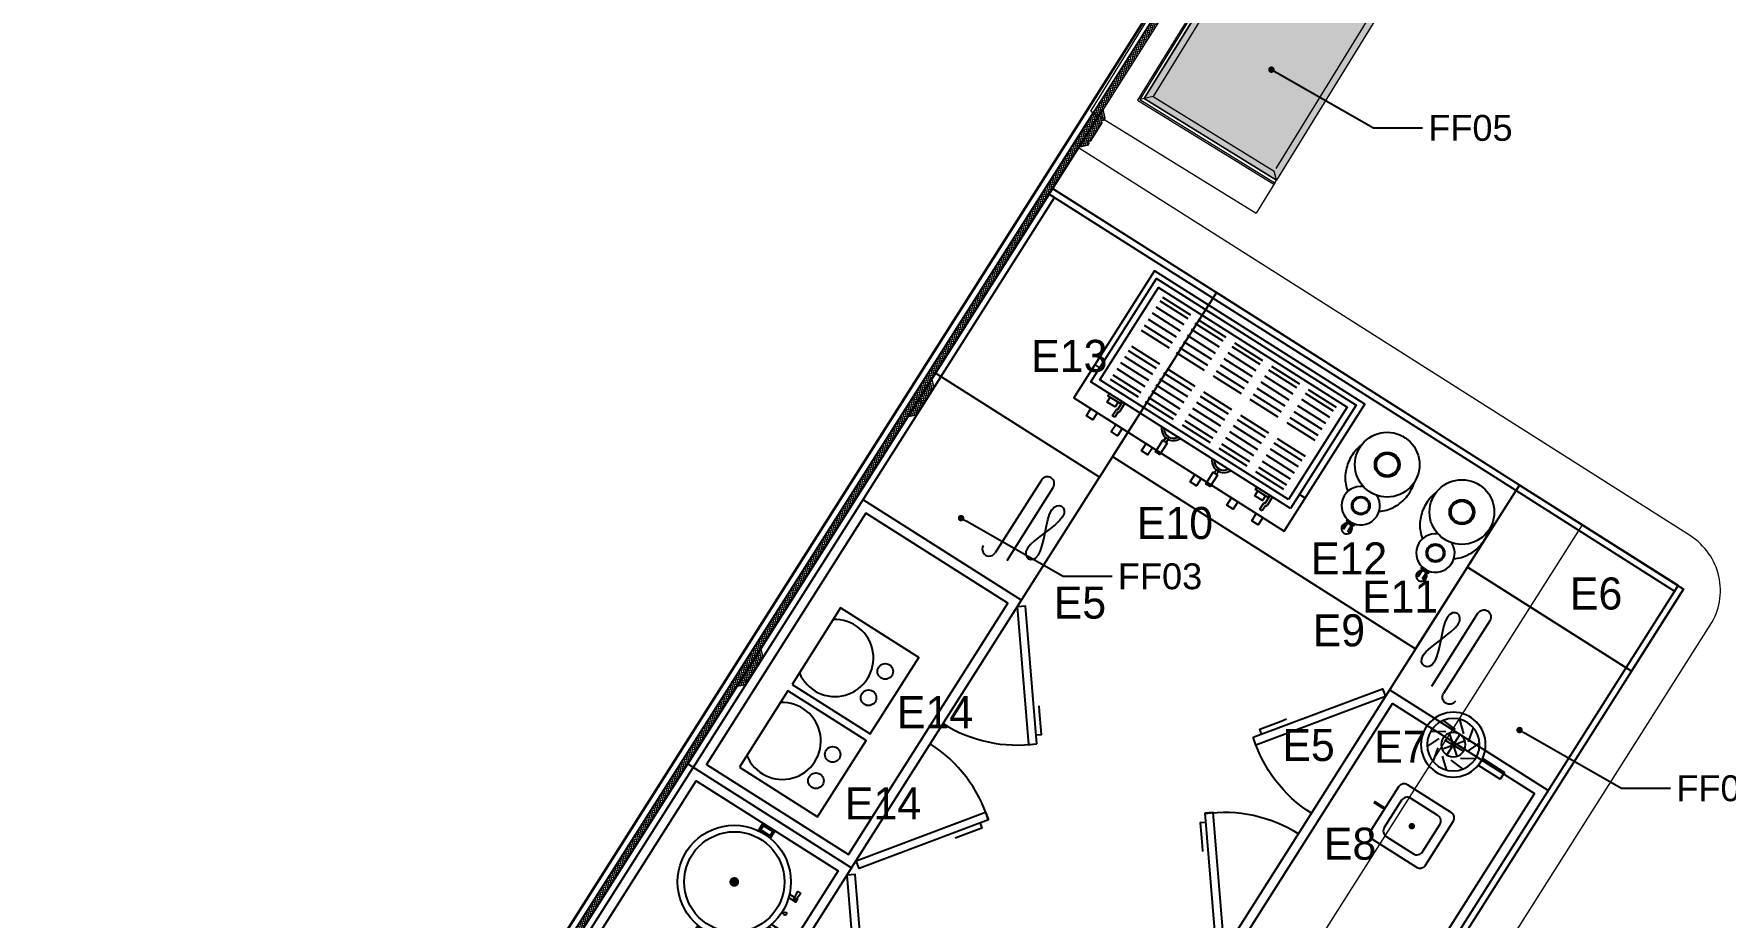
# Model space of a CAD drawing. Header units: centimetres. Extents: x 10243 to 22741, y 2279 to 4414.
# Drawn here: x 12296 to 12819, y 3631 to 3904 of the extents above; entities that cross this region are included whole.
import ezdxf
from ezdxf import colors
from ezdxf.entities.mleader import LeaderData, LeaderLine
from ezdxf.math import Vec2, Vec3

# ---------------------------------------------------------------- set-up
doc = ezdxf.new("R2010")
doc.units = ezdxf.units.CM
doc.header["$MEASUREMENT"] = 0
doc.layers.add('0D', color=1, linetype='Continuous')
doc.layers.add('MUTFAKEKİPMAN', color=1, linetype='Continuous')
for name, color, linetype, lineweight in [('xxx_Auto_Duvar_Duvar Plan Kesit', 7, 'Continuous', 30), ('xxx_Auto_Kaplama_Ahşap', 34, 'Continuous', 13), ('xxx_Auto_Kaplama_Ahşap Tarama', 16, 'Continuous', 5), ('xxx_Auto_Kaplama_Mermer', 33, 'Continuous', 13), ('xxx_Auto_Merdiven_Merdiven', 163, 'Continuous', 15), ('xxx_Auto_Olcu_Ic', 33, 'Continuous', 15), ('xxx_Auto_Yardimci_Isaret Genel', 51, 'Continuous', 9)]:
    doc.layers.add(name, color=color, linetype=linetype, lineweight=lineweight)
doc.layers.add('xxx_Auto_Kaplama_Mermer Tarama', color=7, linetype='Continuous', lineweight=5, true_color=0x878787)
doc.layers.add('xxx_Auto_Tefris_Tefris', color=7, linetype='Continuous', lineweight=15, true_color=0x666666)
doc.styles.add('AUTOBAN', font='')
doc.styles.add('TAKSİM', font='GOTHIC.TTF', dxfattribs={"height": 20})
doc.styles.get('AUTOBAN').set_extended_font_data('Helvetica Normal Tr')

# ---------------------------------------------------------------- blocks, each defined once
blk = doc.blocks.new('A$C78D04F6B')
at = {"layer": 'MUTFAKEKİPMAN'}
for p, q in [((2, 143), (2, 0)), ((45.32, 132.67), (45.32, 106)), ((49.66, 106), (49.66, 132.67)), ((52.97, 126.56), (53.14, 127.7)), ((53.14, 125.1), (52.97, 126.56)), ((53.14, 127.7), (53.6, 128.52)), ((53.6, 128.52), (54.24, 129.01)), ((54.24, 129.01), (54.97, 129.17)), ((54.97, 129.17), (55.71, 129.01)), ((55.71, 129.01), (56.35, 128.52)), ((56.35, 128.52), (56.8, 127.7)), ((56.8, 127.7), (56.97, 126.56)), ((56.97, 126.56), (56.8, 125.1)), ((53.6, 123.4), (53.14, 125.1)), ((54.24, 121.54), (53.6, 123.4)), ((54.97, 119.59), (54.24, 121.54)), ((55.71, 121.54), (54.97, 119.59)), ((56.35, 123.4), (55.71, 121.54)), ((56.8, 125.1), (56.35, 123.4)), ((53.6, 115.78), (53.14, 114.07)), ((54.24, 117.64), (53.6, 115.78)), ((54.97, 119.59), (54.24, 117.64)), ((55.71, 117.64), (54.97, 119.59)), ((56.35, 115.78), (55.71, 117.64)), ((56.8, 114.07), (56.35, 115.78)), ((53.14, 114.07), (52.97, 112.62)), ((52.97, 112.62), (53.14, 111.47)), ((53.14, 111.47), (53.6, 110.66)), ((53.6, 110.66), (54.24, 110.17)), ((54.24, 110.17), (54.97, 110)), ((54.97, 110), (55.71, 110.17)), ((55.71, 110.17), (56.35, 110.66)), ((56.35, 110.66), (56.8, 111.47)), ((56.97, 112.62), (56.8, 114.07)), ((56.8, 111.47), (56.97, 112.62))]:
    blk.add_line(p, q, dxfattribs=at)
for points in [[(60, 143), (0, 143), (0, 0), (60, 0)], [(5, 95), (5, 3), (57, 3), (57, 95)], [(87.82, 63.04), (62.05, 97.15), (60, 95.6), (85.77, 61.49)], [(87.82, 35.2), (62.05, 1.09), (60, 2.64), (85.77, 36.75)]]:
    blk.add_lwpolyline(points, close=True, dxfattribs=at)
for points in [[(2, 98), (60, 98)], [(86.12, 65.28), (87.44, 66.28), (83.18, 71.91), (82.09, 73.36)], [(86.12, 32.96), (87.44, 31.96), (83.18, 26.33), (82.09, 24.89)]]:
    blk.add_lwpolyline(points, dxfattribs=at)
for centre, radius, start, end in [((47.49, 132.67), 2.17, 0, 180), ((43.15, 106), 2.17, 180, 0), ((60, 95.6), 42.75, 270, 310.5092), ((60, 2.64), 42.75, 49.4908, 90)]:
    blk.add_arc(centre, radius, start, end, dxfattribs=at)
blk = doc.blocks.new('kasa')
at = {"layer": 'xxx_Auto_Kaplama_Mermer Tarama'}
h = blk.add_hatch(dxfattribs=at)
h.set_pattern_fill('AR-CONC', color=256, scale=0.5)
h.set_pattern_definition([(50, (-66709.7126, -23851.3162), (3.58630091, -0.31376067), [0.375, -4.125]), (355, (-66709.7126, -23851.3162), (-0.69375667, 3.76096067), [0.3, -3.3]), (100.4514445, (-66709.4138, -23851.3424), (2.89254423, 3.44719995), [0.31870096, -3.50571056]), (46.1842, (-66709.7126, -23850.3162), (5.33620665, -0.8275964), [0.5625, -6.1875]), (96.6356355, (-66709.268, -23850.385), (4.67330973, 4.870593), [0.4780517, -5.2585688]), (351.184164, (-66709.7126, -23850.316), (4.67330973, 4.870593), [0.45, -4.95]), (21, (-66709.2126, -23850.5662), (2.98453526, -2.01309445), [0.375, -4.125]), (326, (-66709.2126, -23850.5662), (1.21657666, 3.62575023), [0.3, -3.3]), (71.451445, (-66708.964, -23850.734), (4.20111188, 1.61265576), [0.31870095, -3.50571056]), (37.5, (-66709.7126, -23851.3162), (0.060799277, 1.66446927), [0, -3.26, 0, -3.35, 0, -3.3125]), (7.5, (-66709.7126, -23851.3162), (1.315347687, 1.97205856), [0, -1.91, 0, -3.185, 0, -1.2625]), (327.5, (-66710.8276, -23851.3162), (2.66911218, -0.112774359), [0, -1.25, 0, -3.9, 0, -5.175]), (317.5, (-66711.3276, -23851.3162), (2.91593085, 0.50052491), [0, -1.625, 0, -2.59, 0, -3.675])])
h.paths.add_polyline_path([(1693.58, 2606.79), (1629.58, 2606.79), (1629.58, 2654.79), (1693.58, 2654.79)])
at = {"layer": 'xxx_Auto_Kaplama_Ahşap'}
for p, q in [((1617.58, 2666.79, 0), (1617.58, 2606.79, 0)), ((1617.58, 2666.79, 0), (1705.58, 2666.79, 0)), ((1705.58, 2666.79, 0), (1705.58, 2606.79, 0)), ((1628.58, 2606.79, 0), (1617.58, 2606.79, 0)), ((1705.58, 2606.79, 0), (1694.58, 2606.79, -2.74))]:
    blk.add_line(p, q, dxfattribs=at)
at = {"layer": 'xxx_Auto_Kaplama_Ahşap', "elevation": 0}
blk.add_lwpolyline([(1695.08, 2606.79), (1695.08, 2656.29), (1628.08, 2656.29), (1628.08, 2606.79)], dxfattribs=at)
at = {"layer": 'xxx_Auto_Kaplama_Mermer'}
for p, q in [((1628.58, 2655.79, 0), (1628.58, 2606.79, 0)), ((1694.58, 2655.79, -2.74), (1628.58, 2655.79, 0)), ((1629.58, 2654.79, 0), (1629.58, 2606.79, 0)), ((1693.58, 2654.79, -2.74), (1629.58, 2654.79, 0)), ((1631.58, 2652.79, 0), (1631.58, 2608.79, 0)), ((1691.58, 2652.79, -2.74), (1631.58, 2652.79, 0)), ((1691.58, 2652.79, -2.74), (1694.58, 2655.79, -2.74)), ((1691.58, 2652.79, -2.74), (1691.58, 2608.79, -2.74)), ((1693.58, 2654.79, -2.74), (1693.58, 2606.79, -2.74)), ((1694.58, 2655.79, -2.74), (1694.58, 2606.79, -2.74)), ((1629.58, 2606.79, 0), (1631.58, 2608.79, 0)), ((1692.58, 2606.79, -2.74), (1630.58, 2606.79, 0)), ((1693.58, 2606.79, -2.74), (1691.58, 2608.79, -2.74))]:
    blk.add_line(p, q, dxfattribs=at)
for points, elevation in [([(1631.58, 2652.79), (1629.58, 2654.79), (1628.58, 2655.79)], 0), ([(1628.58, 2606.79), (1629.58, 2606.79)], 0), ([(1694.58, 2606.79), (1693.58, 2606.79)], -2.74)]:
    blk.add_lwpolyline(points, dxfattribs=dict(at, elevation=elevation))
at = {"layer": 'xxx_Auto_Kaplama_Mermer Tarama'}
blk.add_line((1632.58, 2608.79, 0), (1690.58, 2608.79, -2.74), dxfattribs=at)
at = {"layer": 'xxx_Auto_Kaplama_Mermer Tarama', "elevation": -2.74}
blk.add_lwpolyline([(1693.58, 2606.79), (1629.58, 2606.79), (1629.58, 2654.79), (1693.58, 2654.79)], close=True, dxfattribs=at)
blk = doc.blocks.new('merdiven')
at = {"layer": 'xxx_Auto_Merdiven_Merdiven', "lineweight": 30}
for points in [[(140082.1, -309912.5), (140765.6, -308835.1), (142699.3, -310061.8), (141522.8, -311916.4)], [(140145, -310000), (140796.5, -308973.1), (142561.3, -310092.7), (141459.9, -311828.9)], [(140266.2, -309809.1), (141059.9, -310312.6)], [(139051.4, -311537.2), (140053.3, -309958)], [(141493.9, -311961.9), (140053.3, -309958)], [(141522.8, -311916.4), (140082.1, -309912.5)], [(139135.8, -311590.8), (140116.2, -310045.5)], [(140229.4, -310117.3), (140909.9, -310549.1)], [(140736.4, -310822.6), (141086.7, -310270.4)], [(141086.7, -310270.4), (141264, -310382.9)], [(139966.2, -310281.9), (140554.5, -310655.1)], [(140799.3, -310910.1), (141171.1, -310324)], [(140805.6, -310918.8), (141179.6, -310329.3)], [(140868.5, -311006.3), (141264, -310382.9)], [(141237.2, -310425.1), (142031, -310928.7)], [(139816.2, -310518.4), (140609.9, -311021.9)], [(141087.2, -310661.6), (141881, -311165.1)], [(140667.7, -310727), (140759.9, -310785.5)], [(139666.2, -310754.8), (140459.9, -311258.4)], [(139929.6, -312094.3), (140707.5, -310868.1)], [(140937.3, -310898), (141731, -311401.5)], [(140014, -312147.9), (140770.4, -310955.6)], [(139516.2, -310991.2), (140309.9, -311494.8)], [(140022.5, -312153.3), (140776.7, -310964.3)], [(140106.9, -312206.8), (140839.6, -311051.8)], [(140787.3, -311134.4), (140992.7, -311264.8)], [(139366.2, -311227.7), (140159.9, -311731.2)], [(140637.3, -311370.9), (141431, -311874.4)], [(141105.9, -311336.6), (141581, -311638)], [(139216.2, -311464.1), (140009.9, -311967.7)], [(139135.8, -311590.8), (139051.4, -311537.2)], [(140487.3, -311607.3), (141281, -312110.8)], [(140337.3, -311843.7), (141131, -312347.3)], [(141431, -311874.4), (140900.7, -312710.4)], [(141493.9, -311961.9), (140985.1, -312763.9), (140900.7, -312710.4)], [(140014, -312147.9), (139929.6, -312094.3)], [(140187.3, -312080.2), (140981, -312583.7)], [(140022.5, -312153.3), (140106.9, -312206.8)]]:
    blk.add_lwpolyline(points, dxfattribs=at)
at = {"layer": 'xxx_Auto_Merdiven_Merdiven'}
for points in [[(140266.2, -309809.1), (140796.5, -308973.1)], [(139613.1, -311715.9), (140928.2, -309642.9)], [(140928.2, -309642.9), (141899.3, -310258.9)], [(140683.1, -312175.9), (141899.3, -310258.9)], [(139644.9, -311489.6), (139533.4, -311665.3)], [(139804.3, -311590.7), (139692.8, -311766.4)], [(140583.4, -312332.1), (140527.6, -312077.2), (140682.7, -312175.6)], [(140583.4, -312332.1), (140837.8, -312274), (140682.7, -312175.6)]]:
    blk.add_lwpolyline(points, dxfattribs=at)
at = {"layer": 'xxx_Auto_Merdiven_Merdiven', "char_height": 80, "width": 246.854, "attachment_point": 1, "rotation": 325.9365, "style": 'AUTOBAN'}
for s, insert in [('8', (140439.6, -309677.6)), ('7', (140289.6, -309914.1)), ('6', (140139.7, -310150.5)), ('5', (139989.7, -310386.9)), ('4', (139839.7, -310623.4)), ('3', (139689.7, -310859.8)), ('9', (141842.5, -310888.8)), ('2', (139539.7, -311096.2)), ('10', (141692.5, -311125.2)), ('1', (139389.7, -311332.7)), ('11', (141542.5, -311361.6)), ('12', (141392.5, -311598.1)), ('13', (141242.5, -311834.5)), ('14', (141092.5, -312070.9)), ('15', (140942.5, -312307.4)), ('16', (140792.5, -312543.8))]:
    blk.add_mtext(s, dxfattribs=dict(at, insert=insert))
blk = doc.blocks.new('_Dot')
at = {"color": 0, "linetype": 'ByBlock', "lineweight": -2}
blk.add_line((-0.5, 0), (-1, 0), dxfattribs=at)
at = {"color": 0, "linetype": 'ByBlock', "const_width": 0.5}
blk.add_lwpolyline([(-0.25, 0, 1), (0.25, 0, 1)], format="xyb", close=True, dxfattribs=at)
blk = doc.blocks.new('A$C0D0247C1')
at = {"layer": 'MUTFAKEKİPMAN'}
for points in [[(2, 0), (18, 0, 0.414214), (20, 2), (20, 18, 0.414214), (18, 20), (2, 20, 0.414214), (0, 18), (0, 2, 0.414214)], [(5, 3), (15, 3, 0.414214), (17, 5), (17, 15, 0.414214), (15, 17), (5, 17, 0.414214), (3, 15), (3, 5, 0.414214)]]:
    blk.add_lwpolyline(points, format="xyb", close=True, dxfattribs=at)
at = {"layer": 'MUTFAKEKİPMAN', "const_width": 1}
blk.add_lwpolyline([(9.53, 10.08, 1), (10.53, 10.08, 1)], format="xyb", close=True, dxfattribs=at)
blk.add_lwpolyline([(20, 10), (23.95, 10)], dxfattribs=at)
blk = doc.blocks.new('A$C4AF1199D')
at = {"layer": 'MUTFAKEKİPMAN'}
for points in [[(5.4, 24.63), (5.79, 20.04)], [(7.66, 20.97), (12.41, 15.17)], [(10.19, 26.12), (7.81, 22.18)], [(10.18, 21.16), (10, 14.25)], [(14.95, 24.51), (10.7, 22.72)], [(17.85, 20.42), (13.36, 21.46)], [(2.4, 20.6), (5.42, 17.12)], [(6.25, 18), (13.75, 18)], [(12.59, 19.94), (7.13, 15.7)], [(14.79, 11.37), (14.4, 15.96)], [(17.79, 15.4), (14.77, 18.88)], [(2.34, 15.58), (6.83, 14.54)], [(5.24, 11.49), (9.49, 13.28)], [(10, 9.88), (12.38, 13.82)]]:
    blk.add_lwpolyline(points, dxfattribs=at)
blk.add_lwpolyline([(8.75, 0), (11.25, 0), (11.25, 8), (8.75, 8)], close=True, dxfattribs=at)
for radius in [10, 8.12, 3.75]:
    blk.add_circle((10, 18), radius, dxfattribs=at)
blk = doc.blocks.new('A$C199769C9')
at = {"layer": 'MUTFAKEKİPMAN'}
for points in [[(2.48, 17.25), (0, 17.25), (0, 21.67), (2.48, 21.67)], [(1.98, 17.75), (0.5, 17.75), (0.5, 21.17), (1.98, 21.17)], [(37.48, 17.25), (39.96, 17.25), (39.96, 21.67), (37.48, 21.67)], [(37.98, 17.75), (39.46, 17.75), (39.46, 21.17), (37.98, 21.17)], [(11.95, 0.2), (14.61, 0.41), (14.61, 1.04), (11.95, 1.25)], [(28.01, 0.2), (25.35, 0.41), (25.35, 1.04), (28.01, 1.25)]]:
    blk.add_lwpolyline(points, close=True, dxfattribs=at)
at = {"layer": 'MUTFAKEKİPMAN', "const_width": 1.5}
blk.add_lwpolyline([(19.23, 19.46, 1), (20.73, 19.46, 1)], format="xyb", close=True, dxfattribs=at)
at = {"layer": 'MUTFAKEKİPMAN'}
for points in [[(13.88, 3.06), (13.88, 1.09)], [(13.88, 0), (14.97, 0), (14.97, 2.69)], [(13.88, 0.35), (13.88, 0)], [(20.03, 1.45), (20.03, 1.96)], [(25.96, 0), (24.87, 0), (24.87, 2.66)], [(25.96, 3.01), (25.96, 1.08)], [(25.96, 0.36), (25.96, 0)]]:
    blk.add_lwpolyline(points, dxfattribs=at)
for centre, radius in [((19.98, 19.46), 17.5), ((19.98, 19.46), 15.5), ((20.09, 0.98), 0.469)]:
    blk.add_circle(centre, radius, dxfattribs=at)
blk = doc.blocks.new('A$C4A4C32C4')
at = {"layer": '0D'}
for points in [[(11.83, 30.88), (11.83, 31.44), (9.08, 31.44), (9.08, 30.8)], [(9.74, 31.44), (9.74, 33.89), (9.46, 33.89), (9.46, 31.44)], [(11.43, 31.44), (11.43, 33.89), (11.15, 33.89), (11.15, 31.44)]]:
    blk.add_lwpolyline(points, dxfattribs=at)
for points in [[(4.86, 23.51, 0.054984), (3.11, 21.93, 0.093867), (0.82, 18.13, 0.088672), (0, 13.52, 0.067491), (0.48, 9.98, 0.093867)], [(20.44, 9.06, 0.085751), (21.21, 13.52, 0.088672), (20.38, 18.13, 0.093867), (18.1, 21.93, 0.054985), (16.35, 23.51, 0.109161)]]:
    blk.add_lwpolyline(points, format="xyb", dxfattribs=at)
for centre, radius in [((10.6, 25.06), 2.81), ((10.6, 25.06), 2.45), ((10.48, 10), 10), ((10.48, 10), 3.87), ((10.48, 10), 3.35)]:
    blk.add_circle(centre, radius, dxfattribs=at)
for centre, radius, start, end in [((10.46, 33.37), 1.65, 305.821, 232.7759), ((10.46, 33.37), 1.65, 244.2205, 294.5338), ((10.6, 25.06), 5.95, 294.679, 244.3839)]:
    blk.add_arc(centre, radius, start, end, dxfattribs=at)
blk = doc.blocks.new('A$C7E567B7C')
at = {"layer": '0D'}
for p, q in [((8.7, 39.48), (8.7, 42.62)), ((9.07, 44.79), (9.94, 44.79)), ((9.07, 43.01), (9.07, 44.79)), ((9.57, 42.25), (9.57, 39.48)), ((9.94, 44.79), (9.94, 42.64)), ((62.73, 39.48), (62.73, 42.62)), ((63.1, 44.79), (63.97, 44.79)), ((63.1, 43.01), (63.1, 44.79)), ((63.6, 42.25), (63.6, 39.48)), ((63.97, 44.79), (63.97, 42.64)), ((9.57, 39.48), (8.7, 39.48)), ((63.6, 39.48), (62.73, 39.48)), ((0, 34.37), (2.09, 34.37)), ((6.92, 35.65), (17.17, 35.65)), ((6.92, 34.04), (17.17, 34.04)), ((6.92, 31.82), (17.17, 31.82)), ((20.39, 35.65), (30.65, 35.65)), ((20.39, 34.04), (30.65, 34.04)), ((20.39, 31.82), (30.65, 31.82)), ((33.87, 35.65), (44.13, 35.65)), ((33.87, 34.04), (44.13, 34.04)), ((33.87, 31.82), (44.13, 31.82)), ((47.34, 35.65), (57.6, 35.65)), ((47.34, 34.04), (57.6, 34.04)), ((47.34, 31.82), (57.6, 31.82)), ((60.22, 35.65), (70.48, 35.65)), ((60.22, 34.04), (70.48, 34.04)), ((60.22, 31.82), (70.48, 31.82)), ((75.17, 34.37), (77, 34.37)), ((6.92, 29.59), (17.17, 29.59)), ((6.92, 27.37), (17.17, 27.37)), ((20.39, 29.59), (30.65, 29.59)), ((20.39, 27.37), (30.65, 27.37)), ((33.87, 29.59), (44.13, 29.59)), ((33.87, 27.37), (44.13, 27.37)), ((47.34, 29.59), (57.6, 29.59)), ((47.34, 27.37), (57.6, 27.37)), ((60.22, 29.59), (70.48, 29.59)), ((60.22, 27.37), (70.48, 27.37)), ((6.92, 25.15), (17.17, 25.15)), ((17.17, 23.42), (6.92, 23.42)), ((20.39, 25.15), (30.65, 25.15)), ((30.65, 23.42), (20.39, 23.42)), ((33.87, 25.15), (44.13, 25.15)), ((44.13, 23.42), (33.87, 23.42)), ((47.34, 25.15), (57.6, 25.15)), ((57.6, 23.42), (47.34, 23.42)), ((60.22, 25.15), (70.48, 25.15)), ((70.48, 23.42), (60.22, 23.42)), ((6.92, 17.74), (17.17, 17.74)), ((6.92, 15.89), (17.17, 15.89)), ((20.39, 17.74), (30.65, 17.74)), ((20.39, 15.89), (30.65, 15.89)), ((33.87, 17.74), (44.13, 17.74)), ((33.87, 15.89), (44.13, 15.89)), ((47.34, 17.74), (57.6, 17.74)), ((47.34, 15.89), (57.6, 15.89)), ((60.22, 17.74), (70.48, 17.74)), ((60.22, 15.89), (70.48, 15.89)), ((6.92, 13.66), (17.17, 13.66)), ((6.92, 11.44), (17.17, 11.44)), ((20.39, 13.66), (30.65, 13.66)), ((20.39, 11.44), (30.65, 11.44)), ((33.87, 13.66), (44.13, 13.66)), ((33.87, 11.44), (44.13, 11.44)), ((47.34, 13.66), (57.6, 13.66)), ((47.34, 11.44), (57.6, 11.44)), ((60.22, 13.66), (70.48, 13.66)), ((60.22, 11.44), (70.48, 11.44)), ((6.92, 9.22), (17.17, 9.22)), ((6.92, 6.99), (17.17, 6.99)), ((17.17, 5.51), (6.92, 5.51)), ((20.39, 9.22), (30.65, 9.22)), ((20.39, 6.99), (30.65, 6.99)), ((30.65, 5.51), (20.39, 5.51)), ((33.87, 9.22), (44.13, 9.22)), ((33.87, 6.99), (44.13, 6.99)), ((44.13, 5.51), (33.87, 5.51)), ((47.34, 9.22), (57.6, 9.22)), ((47.34, 6.99), (57.6, 6.99)), ((57.6, 5.51), (47.34, 5.51)), ((60.22, 9.22), (70.48, 9.22)), ((60.22, 6.99), (70.48, 6.99)), ((70.48, 5.51), (60.22, 5.51))]:
    blk.add_line(p, q, dxfattribs=at)
for points in [[(7.83, 46.5), (7.83, 49.15), (10.18, 49.15), (10.18, 46.5)], [(16.91, 46.5), (16.91, 49.15), (19.26, 49.15), (19.26, 46.5)], [(30.36, 46.5), (30.36, 49.15), (32.71, 49.15), (32.71, 46.5)], [(48.19, 46.5), (48.19, 49.15), (50.53, 49.15), (50.53, 46.5)], [(59.3, 46.5), (59.3, 49.15), (61.65, 49.15), (61.65, 46.5)], [(68.38, 46.5), (68.38, 49.15), (70.72, 49.15), (70.72, 46.5)], [(0, 46.5), (0, 0), (77, 0), (77, 46.5)], [(10.68, 40.34), (10.68, 42.07), (13.52, 42.07), (13.52, 40.34)], [(26.66, 42.85), (26.66, 47.05), (28.27, 47.05), (28.27, 42.85)], [(27.03, 41.62), (27.03, 42.85), (27.9, 42.85), (27.9, 41.62)], [(45.12, 42.85), (45.12, 47.05), (46.72, 47.05), (46.72, 42.85)], [(45.49, 41.62), (45.49, 42.85), (46.35, 42.85), (46.35, 41.62)], [(64.71, 40.34), (64.71, 42.07), (67.55, 42.07), (67.55, 40.34)], [(2.09, 39.5), (75.17, 39.5), (75.17, 1.69), (2.09, 1.69)], [(4.09, 37.5), (73.17, 37.5), (73.17, 3.69), (4.09, 3.69)], [(9.69, 39.48), (9.69, 40.34), (14.39, 40.34), (14.39, 39.48)], [(63.72, 39.48), (63.72, 40.34), (68.42, 40.34), (68.42, 39.48)]]:
    blk.add_lwpolyline(points, close=True, dxfattribs=at)
for centre, radius, start, end in [((8.9, 42.62), 0.2, 94.1945, 180), ((8.87, 43.01), 0.2, 274.1945, 0), ((9.77, 42.25), 0.2, 94.1942, 180), ((9.74, 42.64), 0.2, 274.1942, 0), ((62.93, 42.62), 0.2, 94.1945, 180), ((62.9, 43.01), 0.2, 274.1945, 0), ((63.8, 42.25), 0.2, 94.1942, 180), ((63.77, 42.64), 0.2, 274.1942, 0), ((27.4, 38.03), 3.7, 25.1444, 154.8556), ((27.4, 38.03), 2.96, 32.0817, 147.9183), ((45.86, 38.03), 3.7, 25.1444, 154.8556), ((45.86, 38.03), 2.96, 32.0817, 147.9183)]:
    blk.add_arc(centre, radius, start, end, dxfattribs=at)
blk = doc.blocks.new('A$C0C277A1D')
at = {"layer": 'MUTFAKEKİPMAN'}
blk.add_lwpolyline([(0, 0), (28.62, 0), (28.62, 27.98), (0, 27.98)], close=True, dxfattribs=at)
for centre in [(22.19, 18.81), (22.19, 9.17)]:
    blk.add_circle(centre, 2.41, dxfattribs=at)
blk.add_arc((6.86, 13.99), 11.89, 234.802, 125.198, dxfattribs=at)

msp = doc.modelspace()

# ---------------------------------------------------------------- hatches: boundary and pattern name
at = {"layer": 'xxx_Auto_Kaplama_Ahşap Tarama', "ltscale": 5}
h = msp.add_hatch(dxfattribs=at)
h.set_pattern_fill('ANSI37', color=256, scale=5, angle=327.6091)
h.set_pattern_definition([(12.609092, (18409.62204, -5035.6752), (-0.13643631, 0.609926334), []), (102.609092, (18409.62204, -5035.6752), (-0.609926334, -0.13643631), [])])
h.paths.add_polyline_path([(12299.95, 3369.77), (12676.67, 3963.59), (12679.44, 3964.21), (12301.64, 3368.69)])
at = {"layer": 'xxx_Auto_Kaplama_Ahşap Tarama', "linetype": 'Continuous'}
h = msp.add_hatch(dxfattribs=at)
h.set_pattern_fill('ANSI37', color=256, scale=0.2, angle=-32.3909)
h.set_pattern_definition([(12.6090917, (12367.075, -14813.4664), (-0.138619291, 0.619685156), []), (102.6090917, (12367.075, -14813.4664), (-0.619685156, -0.138619291), [])])
h.paths.add_polyline_path([(12626.32, 3880.48), (12626.93, 3877.72), (12626.4, 3876.87), (12625.97, 3877.14), (12625.71, 3876.72), (12626.13, 3876.45), (12622.38, 3870.54), (12621.96, 3870.81), (12621.69, 3870.39), (12622.11, 3870.12), (12621.58, 3869.27), (12618.82, 3868.66)])
h = msp.add_hatch(dxfattribs=at)
h.set_pattern_fill('ANSI37', color=256, scale=0.2, angle=-32.3909)
h.set_pattern_definition([(12.6090917, (12314.1888, -14896.82946), (-0.138619291, 0.619685156), []), (102.6090917, (12314.1888, -14896.82946), (-0.619685156, -0.138619291), [])])
h.paths.add_polyline_path([(12573.43, 3797.12), (12574.05, 3794.36), (12573.51, 3793.51), (12573.09, 3793.78), (12572.82, 3793.36), (12573.24, 3793.09), (12569.5, 3787.17), (12569.07, 3787.45), (12568.8, 3787.02), (12569.23, 3786.76), (12568.69, 3785.91), (12565.93, 3785.29)])
h = msp.add_hatch(dxfattribs=at)
h.set_pattern_fill('ANSI37', color=256, scale=0.2, angle=-32.3909)
h.set_pattern_definition([(12.6090917, (12261.3318, -14980.1495), (-0.138619291, 0.619685156), []), (102.6090917, (12261.3318, -14980.1495), (-0.619685156, -0.138619291), [])])
h.paths.add_polyline_path([(12520.57, 3713.8), (12521.19, 3711.04), (12520.65, 3710.19), (12520.23, 3710.46), (12519.96, 3710.04), (12520.39, 3709.77), (12516.64, 3703.85), (12516.21, 3704.13), (12515.95, 3703.7), (12516.37, 3703.44), (12515.83, 3702.59), (12513.07, 3701.97)])

# ---------------------------------------------------------------- linework, layer by layer
at = {"layer": 'MUTFAKEKİPMAN'}
for points in [[(12611.37, 3853.19), (12609.68, 3854.26), (12569.21, 3790.46), (12570.9, 3789.39)], [(12625.23, 3766.76), (12574.56, 3798.9), (12610.75, 3855.95), (12661.42, 3823.81)], [(12609.68, 3854.26), (12754.07, 3762.66), (12755.15, 3764.35), (12610.75, 3855.95)], [(12629.28, 3773.14), (12723, 3713.68), (12755.15, 3764.35), (12661.42, 3823.81)], [(12755.15, 3764.35), (12805.81, 3732.2), (12789.74, 3706.87), (12739.07, 3739.01)], [(12754.07, 3762.66), (12803.05, 3731.59), (12804.12, 3733.28), (12755.15, 3764.35)], [(12788.05, 3707.94), (12789.74, 3706.87), (12805.81, 3732.2), (12804.12, 3733.28)]]:
    msp.add_lwpolyline(points, close=True, dxfattribs=at)
at = {"layer": 'xxx_Auto_Duvar_Duvar Plan Kesit', "lineweight": 30}
msp.add_lwpolyline([(12282.76, 3346.41), (12869.57, 4271.38)], dxfattribs=at)
at = {"layer": 'xxx_Auto_Kaplama_Ahşap'}
msp.add_lwpolyline([(12299.95, 3369.77), (12676.67, 3963.59), (12679.44, 3964.21), (12301.64, 3368.69)], close=True, dxfattribs=at)
for points in [[(12299.95, 3369.77), (12623.53, 3879.82)], [(12301.64, 3368.7), (12626.29, 3880.44)]]:
    msp.add_lwpolyline(points, dxfattribs=at)
at = {"layer": 'xxx_Auto_Kaplama_Ahşap', "linetype": 'Continuous'}
msp.add_lwpolyline([(12626.32, 3880.48), (12626.93, 3877.72), (12626.4, 3876.87), (12625.97, 3877.14), (12625.71, 3876.72), (12626.13, 3876.45), (12622.38, 3870.54), (12621.96, 3870.81), (12621.69, 3870.39), (12622.11, 3870.12), (12621.58, 3869.27), (12618.82, 3868.66)], close=True, dxfattribs=at)
for points, elevation in [([(12573.43, 3797.12), (12574.05, 3794.36), (12573.51, 3793.51), (12573.09, 3793.78), (12572.82, 3793.36), (12573.24, 3793.09), (12569.5, 3787.17), (12569.07, 3787.45), (12568.8, 3787.02), (12569.23, 3786.76), (12568.69, 3785.91), (12565.93, 3785.29)], 7.39), ([(12520.57, 3713.8), (12521.19, 3711.04), (12520.65, 3710.19), (12520.23, 3710.46), (12519.96, 3710.04), (12520.39, 3709.77), (12516.64, 3703.85), (12516.21, 3704.13), (12515.95, 3703.7), (12516.37, 3703.44), (12515.83, 3702.59), (12513.07, 3701.97)], -2.7)]:
    msp.add_lwpolyline(points, close=True, dxfattribs=dict(at, elevation=elevation))
at = {"layer": 'xxx_Auto_Olcu_Ic'}
for points in [[(12782.6, 3764.69), (12618.79, 3868.62)], [(12588.11, 3458.12), (12619.36, 3438.3), (12805.81, 3732.2), (12661.42, 3823.81), (12466.66, 3516.82), (12445.55, 3530.21), (12331.19, 3349.95)], [(12588.11, 3458.12), (12774.57, 3752.03)]]:
    msp.add_lwpolyline(points, dxfattribs=at)
msp.add_lwpolyline([(12579.81, 3445.04), (12605.14, 3428.96, 0.414214), (12632.75, 3435.14), (12814.11, 3721.02, 0.414214), (12807.94, 3748.62), (12782.6, 3764.69)], format="xyb", dxfattribs=at)

# ---------------------------------------------------------------- block references
at = {"layer": 'MUTFAKEKİPMAN'}
for name, p, rotation in [('A$C7E567B7C', (12707.25, 3789.34), 147.6086067933619), ('A$C78D04F6B', (12497.96, 3678.15), 327.6086067933619), ('A$C4A4C32C4', (12728.42, 3773.48), 147.6086067933619), ('A$C4A4C32C4', (12751.51, 3758.83), 147.6086067933619), ('A$C0C277A1D', (12530.22, 3702.74), 327.6086067933619), ('A$C0C277A1D', (12513.96, 3677.11), 327.6086067933619), ('A$C0D0247C1', (12735.7, 3662.06), 147.6086067933619), ('A$C199769C9', (12518.09, 3614.4), 57.60860679336191)]:
    msp.add_blockref(name, p, dxfattribs=dict(at, rotation=rotation))
at = {"layer": 'MUTFAKEKİPMAN', "xscale": -1}
for name, p, rotation in [('A$C78D04F6B', (12713.13, 3586.12), 327.6086067933619), ('A$C4AF1199D', (12755.21, 3682.91), 57.6086067933619), ('A$C78D04F6B', (12497.96, 3678.15), 147.6086067933619)]:
    msp.add_blockref(name, p, dxfattribs=dict(at, rotation=rotation))
at = {"layer": 'xxx_Auto_Duvar_Duvar Plan Kesit', "color": 1, "lineweight": 30, "xscale": 0.1, "yscale": 0.1, "zscale": 0.1}
msp.add_blockref('merdiven', (-1187.58, 35142.56), dxfattribs=at)
at = {"layer": 'xxx_Auto_Tefris_Tefris', "extrusion": (2.15273e-10, 4.94144e-09, 1), "rotation": 58.33699274800669}
msp.add_blockref('kasa', (14043.34, 1103.21, 0), dxfattribs=at)

# ---------------------------------------------------------------- texts
at = {"style": 'TAKSİM'}
for s, p in [('E13', (12604.16, 3799.32, 0)), ('E10', (12636.83, 3747.68, 0)), ('E12', (12690.65, 3736.71, 0)), ('E11', (12706.44, 3724.94, 0)), ('E6', (12770.7, 3725.88, 0)), ('E5', (12611.12, 3723.07, 0)), ('E9', (12691.18, 3714.5, 0)), ('E14', (12562.64, 3689.2, 0)), ('E5', (12681.81, 3679.06, 0)), ('E7', (12710.19, 3678.52, 0)), ('E14', (12546.57, 3660.99, 0)), ('E8', (12694.66, 3648.56, 0))]:
    msp.add_text(s, height=9.9, dxfattribs=at).set_placement(p)

# ---------------------------------------------------------------- leaders
at = {"layer": 'xxx_Auto_Yardimci_Isaret Genel', "ltscale": 100}
ml = msp.add_multileader_mtext('Standard', dxfattribs=at)
ml.set_content('FF05', color=256, style='AUTOBAN')
ml.set_leader_properties()
ml.set_arrow_properties(name='DOT')
ml.build(insert=Vec2(0, 0))
ml.multileader.update_dxf_attribs({"has_text_frame": 1, "dogleg_length": 5, "arrow_head_size": 2})
ctx = ml.context
ctx.base_point, ctx.char_height, ctx.arrow_head_size, ctx.landing_gap_size, ctx.plane_origin = Vec3(12725.1, 3874.74), 8, 2, 1.8, Vec3(12662.52, 3902.54)
notes = []
notes.append((ctx, [(0, (1, 1, 0), (12709.95, 3874.74), (1, 0), 15.16, [(0, [(12678.43, 3892.73)], 0, [])])]))
ctx.mtext.insert, ctx.mtext.width, ctx.mtext.defined_height, ctx.mtext.flow_direction = Vec3(12726.9, 3878.74), 12.6046, 12.84, 5
ml = msp.add_multileader_mtext('Standard', dxfattribs=at)
ml.set_content('FF03', color=256, style='AUTOBAN')
ml.set_leader_properties()
ml.set_arrow_properties(name='DOT')
ml.build(insert=Vec2(0, 0))
ml.multileader.update_dxf_attribs({"has_text_frame": 1, "dogleg_length": 5, "arrow_head_size": 2})
ctx = ml.context
ctx.base_point, ctx.char_height, ctx.arrow_head_size, ctx.landing_gap_size, ctx.plane_origin = Vec3(12629.14, 3736.15), 8, 2, 1.8, Vec3(12566.56, 3763.94)
notes.append((ctx, [(0, (1, 1, 0), (12613.99, 3736.15), (1, 0), 15.16, [(0, [(12582.48, 3754.13)], 0, [])])]))
ctx.mtext.insert, ctx.mtext.width, ctx.mtext.defined_height, ctx.mtext.flow_direction = Vec3(12630.94, 3740.15), 12.6046, 12.84, 5
ml = msp.add_multileader_mtext('Standard', dxfattribs=at)
ml.set_content('FF04', color=256, style='AUTOBAN')
ml.set_leader_properties()
ml.set_arrow_properties(name='DOT')
ml.build(insert=Vec2(0, 0))
ml.multileader.update_dxf_attribs({"has_text_frame": 1, "dogleg_length": 5, "arrow_head_size": 2})
ctx = ml.context
ctx.base_point, ctx.char_height, ctx.arrow_head_size, ctx.landing_gap_size, ctx.plane_origin = Vec3(12801.79, 3670.64), 8, 2, 1.8, Vec3(12739.21, 3698.43)
notes.append((ctx, [(0, (1, 1, 0), (12786.64, 3670.64), (1, 0), 15.16, [(0, [(12755.13, 3688.62)], 0, [])])]))
ctx.mtext.insert, ctx.mtext.width, ctx.mtext.defined_height, ctx.mtext.flow_direction = Vec3(12803.59, 3674.64), 12.6046, 12.84, 5
for ctx, leaders in notes:
    for number, flags, end, landing, length, lines in leaders:
        leader = LeaderData()
        leader.index, (leader.has_last_leader_line, leader.has_dogleg_vector, leader.attachment_direction) = number, flags
        leader.last_leader_point, leader.dogleg_vector, leader.dogleg_length = Vec3(end), Vec3(landing), length
        for number, points, colour, breaks in lines:
            line = LeaderLine()
            line.index, line.vertices, line.color, line.breaks = number, Vec3.list(points), colors.encode_raw_color(colour), breaks
            leader.lines.append(line)
        ctx.leaders.append(leader)

doc.saveas('drawing.dxf')
